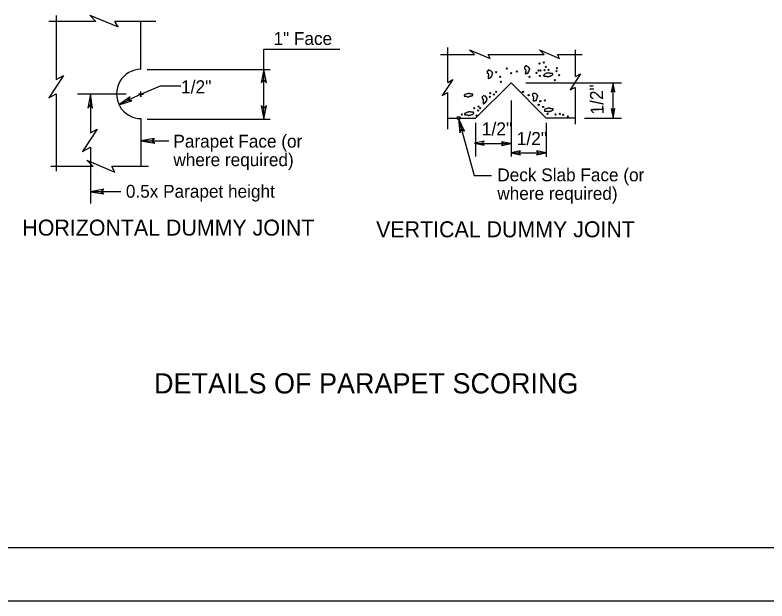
# Model space of a CAD drawing. Extents: x 499999.87 to 500002.82, y 499999.96 to 500001.79.
# Drawn here: x 500001.638 to 500002.224, y 499999.958 to 500000.415 of the extents above; entities that cross this region are included whole.
import ezdxf

# ---------------------------------------------------------------- set-up
doc = ezdxf.new("R2010")
doc.units = 0
doc.layers.add('1', color=7, linetype='Continuous')
doc.layers.add('50', color=7, linetype='Continuous')

msp = doc.modelspace()

# ---------------------------------------------------------------- linework, layer by layer
at = {"layer": '1'}
for p, q in [((500001.66995, 500000.4147), (500001.66995, 500000.36483)), ((500001.70112, 500000.4101), (500001.66437, 500000.4101)), ((500001.7477, 500000.4101), (500001.71588, 500000.4101)), ((500001.73622, 500000.3727), (500001.73622, 500000.4101)), ((500001.97539, 500000.36253), (500001.97539, 500000.38976)), ((500001.96982, 500000.38419), (500001.99639, 500000.38419)), ((500002.00689, 500000.38419), (500002.05052, 500000.38419)), ((500002.06102, 500000.38419), (500002.08038, 500000.38419)), ((500002.07513, 500000.36713), (500002.07513, 500000.3878)), ((500001.74114, 500000.3727), (500001.83694, 500000.3727)), ((500001.83202, 500000.33399), (500001.83202, 500000.3727)), ((500001.73622, 500000.35335), (500001.75131, 500000.35991)), ((500001.75131, 500000.35991), (500001.76739, 500000.35991)), ((500001.99705, 500000.33465), (500002.02493, 500000.3622)), ((500002.05217, 500000.33465), (500002.02493, 500000.3622)), ((500002.03642, 500000.3622), (500002.11089, 500000.3622)), ((500002.10433, 500000.33465), (500002.10433, 500000.3622)), ((500001.66995, 500000.35367), (500001.66995, 500000.29331)), ((500001.72474, 500000.35335), (500001.68668, 500000.35335)), ((500001.69685, 500000.35335), (500001.69685, 500000.32316)), ((500001.73622, 500000.35335), (500001.71883, 500000.34514)), ((500001.73819, 500000.35335), (500001.73425, 500000.35335)), ((500001.73622, 500000.35138), (500001.73622, 500000.35531)), ((500001.73622, 500000.35335), (500001.73622, 500000.35138)), ((500001.73622, 500000.35335), (500001.73819, 500000.35335)), ((500001.97539, 500000.32612), (500001.97539, 500000.35466)), ((500002.07513, 500000.33005), (500002.07513, 500000.35827)), ((500002.02493, 500000.34843), (500002.02493, 500000.30479)), ((500001.73622, 500000.33399), (500001.73622, 500000.29692)), ((500001.74114, 500000.33399), (500001.83694, 500000.33399)), ((500001.97539, 500000.33465), (500001.99705, 500000.33465)), ((500001.98392, 500000.33432), (500001.99606, 500000.29003)), ((500001.99705, 500000.33104), (500001.99705, 500000.30479)), ((500002.07513, 500000.33465), (500002.05217, 500000.33465)), ((500002.05217, 500000.33104), (500002.05217, 500000.30446)), ((500002.08202, 500000.33465), (500002.11089, 500000.33465)), ((500001.69685, 500000.31201), (500001.69685, 500000.26804)), ((500001.7372, 500000.31693), (500001.75787, 500000.31693)), ((500001.99705, 500000.31496), (500002.02493, 500000.31496)), ((500002.02493, 500000.30774), (500002.05217, 500000.30774)), ((500001.69882, 500000.29692), (500001.66601, 500000.29692)), ((500001.74213, 500000.29692), (500001.71358, 500000.29692)), ((500001.99606, 500000.29003), (500002.00951, 500000.29003)), ((500001.72047, 500000.27723), (500001.69685, 500000.27723)), ((500000.03314, 500000), (500002.78314, 500000)), ((499999.86647, 499999.95833), (500002.8248, 499999.95833))]:
    msp.add_line(p, q, dxfattribs=at)
for points in [[(500001.70112, 500000.4101), (500001.69619, 500000.41503), (500001.7185, 500000.40584), (500001.71588, 500000.4101)], [(500001.83202, 500000.3727), (500001.83202, 500000.38845), (500001.8914, 500000.38845)], [(500001.99639, 500000.38419), (500001.99245, 500000.3878), (500002.00853, 500000.38123), (500002.00689, 500000.38419)], [(500002.05052, 500000.38419), (500002.04692, 500000.3878), (500002.06266, 500000.38123), (500002.06102, 500000.38419)], [(500002.00623, 500000.37172), (500002.00623, 500000.37139), (500002.00623, 500000.37139), (500002.00623, 500000.37106), (500002.00623, 500000.37073), (500002.00623, 500000.37041), (500002.00623, 500000.37041), (500002.00623, 500000.37008), (500002.00623, 500000.36975), (500002.00656, 500000.36975), (500002.00689, 500000.36975), (500002.00689, 500000.36942), (500002.00689, 500000.36909), (500002.00722, 500000.36909), (500002.00722, 500000.36877), (500002.00722, 500000.36877), (500002.00722, 500000.36844), (500002.00722, 500000.36811), (500002.00722, 500000.36811), (500002.00722, 500000.36778), (500002.00689, 500000.36778), (500002.00689, 500000.36745), (500002.00689, 500000.36713), (500002.00722, 500000.36713), (500002.00722, 500000.3668), (500002.00689, 500000.3668), (500002.00689, 500000.36647), (500002.00689, 500000.36647), (500002.00689, 500000.36647), (500002.00689, 500000.36614), (500002.00689, 500000.36581), (500002.00689, 500000.36581), (500002.00722, 500000.36549), (500002.00755, 500000.36549), (500002.00755, 500000.36581), (500002.00787, 500000.36581), (500002.0082, 500000.36581), (500002.00853, 500000.36614), (500002.00853, 500000.36647), (500002.00886, 500000.36647), (500002.00919, 500000.36647), (500002.00919, 500000.36647), (500002.00919, 500000.3668), (500002.00919, 500000.36713), (500002.00919, 500000.36713), (500002.00951, 500000.36745), (500002.00984, 500000.36745), (500002.01017, 500000.36778), (500002.01017, 500000.36778), (500002.01017, 500000.36811), (500002.01017, 500000.36811), (500002.01017, 500000.36844), (500002.01017, 500000.36877), (500002.01017, 500000.36877), (500002.01017, 500000.36909), (500002.0105, 500000.36942), (500002.0105, 500000.36975), (500002.0105, 500000.36975), (500002.0105, 500000.37008), (500002.01017, 500000.37008), (500002.01017, 500000.37041), (500002.01017, 500000.37041), (500002.00984, 500000.37073), (500002.00951, 500000.37106), (500002.00919, 500000.37139), (500002.00919, 500000.37139), (500002.00886, 500000.37139), (500002.00853, 500000.37172), (500002.00853, 500000.37172), (500002.0082, 500000.37172), (500002.00787, 500000.37205), (500002.00755, 500000.37205), (500002.00755, 500000.37205), (500002.00722, 500000.37205), (500002.00689, 500000.37205), (500002.00689, 500000.37172), (500002.00689, 500000.37172), (500002.00689, 500000.37139), (500002.00689, 500000.37139)], [(500002.03543, 500000.375), (500002.03543, 500000.37467), (500002.03543, 500000.37467), (500002.03543, 500000.37434), (500002.03543, 500000.37402), (500002.03543, 500000.37369), (500002.03543, 500000.37369), (500002.03543, 500000.37336), (500002.03543, 500000.37303), (500002.03543, 500000.37303), (500002.03576, 500000.37303), (500002.03609, 500000.3727), (500002.03609, 500000.37238), (500002.03642, 500000.37238), (500002.03642, 500000.37205), (500002.03642, 500000.37205), (500002.03642, 500000.37172), (500002.03642, 500000.37139), (500002.03642, 500000.37139), (500002.03642, 500000.37106), (500002.03609, 500000.37106), (500002.03609, 500000.37073), (500002.03609, 500000.37073), (500002.03642, 500000.37041), (500002.03642, 500000.37041), (500002.03609, 500000.37041), (500002.03609, 500000.37008), (500002.03576, 500000.37008), (500002.03576, 500000.36975), (500002.03576, 500000.36975), (500002.03576, 500000.36942), (500002.03609, 500000.36942), (500002.03642, 500000.36909), (500002.03642, 500000.36909), (500002.03675, 500000.36942), (500002.03707, 500000.36942), (500002.03707, 500000.36942), (500002.0374, 500000.36975), (500002.03773, 500000.36975), (500002.03806, 500000.36975), (500002.03806, 500000.36975), (500002.03806, 500000.37008), (500002.03806, 500000.37041), (500002.03806, 500000.37041), (500002.03806, 500000.37073), (500002.03839, 500000.37073), (500002.03871, 500000.37073), (500002.03871, 500000.37106), (500002.03904, 500000.37106), (500002.03904, 500000.37139), (500002.03904, 500000.37139), (500002.03904, 500000.37172), (500002.03904, 500000.37205), (500002.03904, 500000.37205), (500002.03904, 500000.37238), (500002.03937, 500000.3727), (500002.03937, 500000.37303), (500002.03937, 500000.37303), (500002.03937, 500000.37336), (500002.03904, 500000.37336), (500002.03904, 500000.37369), (500002.03871, 500000.37369), (500002.03871, 500000.37402), (500002.03839, 500000.37434), (500002.03806, 500000.37467), (500002.03806, 500000.37467), (500002.03806, 500000.37467), (500002.03773, 500000.375), (500002.0374, 500000.375), (500002.03707, 500000.375), (500002.03707, 500000.37533), (500002.03675, 500000.37533), (500002.03642, 500000.37533), (500002.03642, 500000.37533), (500002.03609, 500000.37533), (500002.03609, 500000.375), (500002.03576, 500000.375), (500002.03576, 500000.37467), (500002.03576, 500000.37467)], [(500001.66995, 500000.36483), (500001.67585, 500000.36778), (500001.66437, 500000.35039), (500001.66995, 500000.35367)], [(500001.97539, 500000.36253), (500001.97933, 500000.36483), (500001.97113, 500000.35236), (500001.97539, 500000.35466)], [(500002.05348, 500000.36975), (500002.05315, 500000.36975), (500002.05249, 500000.36975), (500002.05151, 500000.36909), (500002.05118, 500000.36877), (500002.05085, 500000.36877), (500002.05052, 500000.36844), (500002.05052, 500000.36811), (500002.0502, 500000.36811), (500002.0502, 500000.36811), (500002.0502, 500000.36778), (500002.05052, 500000.36745), (500002.05085, 500000.36745), (500002.05118, 500000.36745), (500002.05151, 500000.36745), (500002.05184, 500000.36745), (500002.05249, 500000.36745), (500002.05282, 500000.36745), (500002.05282, 500000.36713), (500002.05282, 500000.36713), (500002.05315, 500000.3668), (500002.05348, 500000.3668), (500002.05381, 500000.36713), (500002.05413, 500000.36713), (500002.05446, 500000.36713), (500002.05446, 500000.36713), (500002.05479, 500000.36745), (500002.05512, 500000.36745), (500002.05512, 500000.36745), (500002.05545, 500000.36745), (500002.0561, 500000.36778), (500002.0561, 500000.36778), (500002.05643, 500000.36778), (500002.05643, 500000.36811), (500002.05676, 500000.36811), (500002.05676, 500000.36811), (500002.05709, 500000.36844), (500002.05741, 500000.36877), (500002.05741, 500000.36877), (500002.05741, 500000.36909), (500002.05709, 500000.36909), (500002.05709, 500000.36942), (500002.05676, 500000.36942), (500002.05643, 500000.36942), (500002.0561, 500000.36942), (500002.05577, 500000.36942), (500002.05545, 500000.36942), (500002.05512, 500000.36975), (500002.05512, 500000.36975), (500002.05479, 500000.36975), (500002.05446, 500000.36975), (500002.05446, 500000.36975), (500002.05446, 500000.36975), (500002.05413, 500000.36975), (500002.05381, 500000.37008), (500002.05381, 500000.36975), (500002.05348, 500000.36975), (500002.05315, 500000.36975), (500002.05282, 500000.36975), (500002.05282, 500000.36975)], [(500002.07513, 500000.36713), (500002.07907, 500000.36909), (500002.07087, 500000.35663), (500002.07513, 500000.35892)], [(500001.99147, 500000.35367), (500001.99114, 500000.35367), (500001.99049, 500000.35367), (500001.9895, 500000.35335), (500001.98885, 500000.35302), (500001.98852, 500000.35269), (500001.98819, 500000.35269), (500001.98819, 500000.35236), (500001.98819, 500000.35236), (500001.98819, 500000.35236), (500001.98819, 500000.35203), (500001.98819, 500000.35171), (500001.98852, 500000.35171), (500001.98885, 500000.35171), (500001.9895, 500000.35171), (500001.98983, 500000.35171), (500001.99049, 500000.35171), (500001.99049, 500000.35171), (500001.99049, 500000.35171), (500001.99081, 500000.35138), (500001.99114, 500000.35105), (500001.99147, 500000.35105), (500001.9918, 500000.35138), (500001.99213, 500000.35171), (500001.99213, 500000.35171), (500001.99245, 500000.35171), (500001.99278, 500000.35171), (500001.99311, 500000.35171), (500001.99311, 500000.35171), (500001.99344, 500000.35171), (500001.99377, 500000.35203), (500001.99409, 500000.35203), (500001.99442, 500000.35203), (500001.99442, 500000.35236), (500001.99475, 500000.35236), (500001.99475, 500000.35236), (500001.99475, 500000.35269), (500001.99508, 500000.35269), (500001.99508, 500000.35302), (500001.99508, 500000.35335), (500001.99475, 500000.35335), (500001.99475, 500000.35335), (500001.99475, 500000.35335), (500001.99442, 500000.35335), (500001.99377, 500000.35335), (500001.99377, 500000.35335), (500001.99344, 500000.35335), (500001.99311, 500000.35367), (500001.99311, 500000.35367), (500001.99278, 500000.35367), (500001.99245, 500000.35367), (500001.99245, 500000.354), (500001.99213, 500000.354), (500001.99213, 500000.354), (500001.9918, 500000.354), (500001.9918, 500000.354), (500001.99147, 500000.354), (500001.99114, 500000.35367), (500001.99081, 500000.35367), (500001.99081, 500000.35367)], [(500002.04167, 500000.354), (500002.04167, 500000.35367), (500002.04167, 500000.35335), (500002.04167, 500000.35335), (500002.04167, 500000.35302), (500002.04167, 500000.35269), (500002.04167, 500000.35236), (500002.04167, 500000.35236), (500002.04167, 500000.35203), (500002.04199, 500000.35171), (500002.04199, 500000.35171), (500002.04199, 500000.35171), (500002.04199, 500000.35138), (500002.04232, 500000.35138), (500002.04232, 500000.35105), (500002.04232, 500000.35072), (500002.04232, 500000.35072), (500002.04232, 500000.35039), (500002.04232, 500000.35007), (500002.04232, 500000.35007), (500002.04199, 500000.35007), (500002.04199, 500000.34974), (500002.04199, 500000.34941), (500002.04232, 500000.34908), (500002.04232, 500000.34908), (500002.04199, 500000.34908), (500002.04199, 500000.34875), (500002.04199, 500000.34875), (500002.04199, 500000.34843), (500002.04199, 500000.34843), (500002.04199, 500000.3481), (500002.04199, 500000.3481), (500002.04232, 500000.3481), (500002.04265, 500000.3481), (500002.04298, 500000.3481), (500002.04298, 500000.3481), (500002.04331, 500000.3481), (500002.04364, 500000.34843), (500002.04364, 500000.34843), (500002.04396, 500000.34843), (500002.04429, 500000.34843), (500002.04462, 500000.34875), (500002.04462, 500000.34908), (500002.04462, 500000.34908), (500002.04462, 500000.34941), (500002.04462, 500000.34974), (500002.04495, 500000.34974), (500002.04528, 500000.35007), (500002.04528, 500000.35007), (500002.04528, 500000.35007), (500002.04528, 500000.35039), (500002.04528, 500000.35072), (500002.04528, 500000.35072), (500002.04528, 500000.35105), (500002.04528, 500000.35138), (500002.0456, 500000.35171), (500002.0456, 500000.35171), (500002.0456, 500000.35203), (500002.0456, 500000.35236), (500002.04528, 500000.35236), (500002.04528, 500000.35236), (500002.04528, 500000.35269), (500002.04495, 500000.35302), (500002.04462, 500000.35335), (500002.04462, 500000.35335), (500002.04429, 500000.35367), (500002.04396, 500000.35367), (500002.04364, 500000.354), (500002.04364, 500000.354), (500002.04331, 500000.354), (500002.04298, 500000.354), (500002.04298, 500000.354), (500002.04265, 500000.354), (500002.04232, 500000.354), (500002.04199, 500000.354), (500002.04199, 500000.354), (500002.04199, 500000.354), (500002.04199, 500000.35367), (500002.04199, 500000.35367)], [(500002.0023, 500000.35171), (500002.0023, 500000.35171), (500002.0023, 500000.35138), (500002.0023, 500000.35105), (500002.0023, 500000.35072), (500002.0023, 500000.35072), (500002.0023, 500000.35039), (500002.0023, 500000.35007), (500002.0023, 500000.35007), (500002.00262, 500000.34974), (500002.00295, 500000.34974), (500002.00295, 500000.34941), (500002.00295, 500000.34908), (500002.00295, 500000.34908), (500002.00295, 500000.34908), (500002.00295, 500000.34875), (500002.00295, 500000.34843), (500002.00295, 500000.34843), (500002.00295, 500000.34843), (500002.00295, 500000.3481), (500002.00295, 500000.3481), (500002.00295, 500000.34777), (500002.00295, 500000.34744), (500002.00295, 500000.34744), (500002.00295, 500000.34711), (500002.00295, 500000.34711), (500002.00295, 500000.34678), (500002.00295, 500000.34678), (500002.00295, 500000.34678), (500002.00295, 500000.34646), (500002.00295, 500000.34613), (500002.00295, 500000.34613), (500002.00295, 500000.3458), (500002.00328, 500000.3458), (500002.00361, 500000.34613), (500002.00361, 500000.34613), (500002.00394, 500000.34613), (500002.00427, 500000.34646), (500002.00427, 500000.34678), (500002.00459, 500000.34678), (500002.00492, 500000.34678), (500002.00525, 500000.34678), (500002.00525, 500000.34711), (500002.00525, 500000.34744), (500002.00525, 500000.34744), (500002.00525, 500000.34777), (500002.00558, 500000.34777), (500002.00591, 500000.3481), (500002.00591, 500000.3481), (500002.00591, 500000.34843), (500002.00591, 500000.34843), (500002.00591, 500000.34843), (500002.00591, 500000.34875), (500002.00591, 500000.34908), (500002.00591, 500000.34908), (500002.00623, 500000.34941), (500002.00623, 500000.34974), (500002.00623, 500000.35007), (500002.00623, 500000.35007), (500002.00591, 500000.35007), (500002.00591, 500000.35039), (500002.00591, 500000.35072), (500002.00558, 500000.35072), (500002.00525, 500000.35105), (500002.00525, 500000.35138), (500002.00492, 500000.35171), (500002.00459, 500000.35171), (500002.00427, 500000.35171), (500002.00427, 500000.35171), (500002.00394, 500000.35171), (500002.00361, 500000.35203), (500002.00361, 500000.35203), (500002.00328, 500000.35203), (500002.00295, 500000.35203), (500002.00295, 500000.35203), (500002.00295, 500000.35171), (500002.00295, 500000.35171), (500002.00295, 500000.35171), (500002.00295, 500000.35171)], [(500002.05381, 500000.34219), (500002.05348, 500000.34219), (500002.05282, 500000.34219), (500002.05184, 500000.34186), (500002.05151, 500000.34154), (500002.05118, 500000.34154), (500002.05085, 500000.34121), (500002.05085, 500000.34088), (500002.05085, 500000.34088), (500002.05085, 500000.34088), (500002.05085, 500000.34055), (500002.05085, 500000.34022), (500002.05118, 500000.34022), (500002.05151, 500000.34022), (500002.05184, 500000.34022), (500002.05217, 500000.34022), (500002.05282, 500000.34022), (500002.05315, 500000.34022), (500002.05315, 500000.34022), (500002.05348, 500000.3399), (500002.05348, 500000.33957), (500002.05381, 500000.33957), (500002.05446, 500000.3399), (500002.05446, 500000.34022), (500002.05479, 500000.34022), (500002.05512, 500000.34022), (500002.05512, 500000.34022), (500002.05545, 500000.34022), (500002.05577, 500000.34022), (500002.0561, 500000.34022), (500002.05643, 500000.34055), (500002.05676, 500000.34055), (500002.05676, 500000.34055), (500002.05676, 500000.34088), (500002.05709, 500000.34088), (500002.05741, 500000.34088), (500002.05774, 500000.34121), (500002.05774, 500000.34154), (500002.05774, 500000.34154), (500002.05774, 500000.34186), (500002.05774, 500000.34186), (500002.05774, 500000.34186), (500002.05709, 500000.34186), (500002.05676, 500000.34186), (500002.05643, 500000.34186), (500002.0561, 500000.34186), (500002.0561, 500000.34186), (500002.05577, 500000.34219), (500002.05545, 500000.34219), (500002.05512, 500000.34219), (500002.05512, 500000.34219), (500002.05512, 500000.34252), (500002.05479, 500000.34252), (500002.05446, 500000.34252), (500002.05446, 500000.34252), (500002.05446, 500000.34252), (500002.05381, 500000.34252), (500002.05348, 500000.34219), (500002.05348, 500000.34219), (500002.05348, 500000.34219)], [(500001.9918, 500000.33924), (500001.99147, 500000.33924), (500001.99081, 500000.33924), (500001.98983, 500000.33891), (500001.9895, 500000.33858), (500001.98885, 500000.33858), (500001.98885, 500000.33825), (500001.98885, 500000.33793), (500001.98852, 500000.33793), (500001.98852, 500000.3376), (500001.98852, 500000.3376), (500001.98885, 500000.33727), (500001.98885, 500000.33727), (500001.9895, 500000.33727), (500001.98983, 500000.33727), (500001.99016, 500000.33727), (500001.99081, 500000.33727), (500001.99114, 500000.33727), (500001.99114, 500000.33694), (500001.99147, 500000.33694), (500001.99147, 500000.33661), (500001.9918, 500000.33661), (500001.99213, 500000.33694), (500001.99245, 500000.33694), (500001.99278, 500000.33694), (500001.99311, 500000.33694), (500001.99311, 500000.33727), (500001.99344, 500000.33727), (500001.99377, 500000.33727), (500001.99377, 500000.33727), (500001.99442, 500000.3376), (500001.99475, 500000.3376), (500001.99475, 500000.3376), (500001.99475, 500000.3376), (500001.99508, 500000.33793), (500001.99541, 500000.33793), (500001.99541, 500000.33825), (500001.99573, 500000.33858), (500001.99573, 500000.33858), (500001.99573, 500000.33891), (500001.99541, 500000.33891), (500001.99541, 500000.33924), (500001.99508, 500000.33924), (500001.99475, 500000.33924), (500001.99442, 500000.33924), (500001.99409, 500000.33924), (500001.99377, 500000.33924), (500001.99377, 500000.33924), (500001.99344, 500000.33924), (500001.99311, 500000.33924), (500001.99311, 500000.33924), (500001.99311, 500000.33957), (500001.99278, 500000.33957), (500001.99245, 500000.33957), (500001.99213, 500000.3399), (500001.99213, 500000.33957), (500001.9918, 500000.33957), (500001.99147, 500000.33924), (500001.99147, 500000.33924), (500001.99147, 500000.33924)], [(500001.69685, 500000.32316), (500001.7021, 500000.32612), (500001.69062, 500000.30873), (500001.69685, 500000.31201)], [(500001.69882, 500000.29692), (500001.6939, 500000.30184), (500001.71588, 500000.29265), (500001.71358, 500000.29692)]]:
    msp.add_lwpolyline(points, dxfattribs=at)
for points in [[(500001.69685, 500000.35335), (500001.69488, 500000.34252), (500001.69685, 500000.34514), (500001.69849, 500000.34252)], [(500001.71883, 500000.34514), (500001.729, 500000.3481), (500001.72605, 500000.34843), (500001.72769, 500000.35138)], [(500001.98392, 500000.33432), (500001.98491, 500000.32316), (500001.98622, 500000.32644), (500001.98852, 500000.32448)], [(500001.73622, 500000.31693), (500001.74705, 500000.31529), (500001.74442, 500000.31693), (500001.74672, 500000.3189)], [(500001.69685, 500000.27723), (500001.70735, 500000.27559), (500001.70472, 500000.27723), (500001.70735, 500000.2792)]]:
    msp.add_lwpolyline(points, close=True, dxfattribs=at)
for centre, radius in [((500002.04701, 500000.37727), 0.000457), ((500002.05039, 500000.37805), 0.000457), ((500002.01317, 500000.37049), 0.000457), ((500002.0215, 500000.37336), 0.000457), ((500002.02931, 500000.37102), 0.000457), ((500002.04467, 500000.36998), 0.000457), ((500002.04623, 500000.3718), 0.000457), ((500002.04779, 500000.3718), 0.000457), ((500002.05091, 500000.37206), 0.000457), ((500002.05195, 500000.37466), 0.000457), ((500002.05404, 500000.37232), 0.000457), ((500002.06028, 500000.37127), 0.000457), ((500002.06055, 500000.37362), 0.000457), ((500002.01629, 500000.36685), 0.000457), ((500002.02488, 500000.36971), 0.000457), ((500002.0392, 500000.36685), 0.000457), ((500002.04727, 500000.36763), 0.000457), ((500002.05898, 500000.36424), 0.000457), ((500002.06237, 500000.36815), 0.000457), ((500002.01681, 500000.36294), 0.000457), ((500002.00851, 500000.35409), 0.000457), ((500002.01136, 500000.35305), 0.000457), ((500002.01317, 500000.35513), 0.000457), ((500002.03415, 500000.35513), 0.000457), ((500002.03854, 500000.35253), 0.000457), ((500002.00825, 500000.35124), 0.000457), ((500002.0476, 500000.34787), 0.000457), ((500002.05117, 500000.34836), 0.000457), ((500001.99608, 500000.34243), 0.000457), ((500001.99919, 500000.34062), 0.000457), ((500001.99945, 500000.34373), 0.000457), ((500002.00074, 500000.34243), 0.000457), ((500002.04631, 500000.34502), 0.000457), ((500002.04987, 500000.34341), 0.000457), ((500002.04987, 500000.34341), 0.000457), ((500001.98389, 500000.33481), 0.00115), ((500001.9865, 500000.33751), 0.000457), ((500001.99789, 500000.33673), 0.000457), ((500002.0533, 500000.33802), 0.000457), ((500002.05952, 500000.33751), 0.000457), ((500002.06288, 500000.33802), 0.000457), ((500002.06547, 500000.33725), 0.000457), ((500002.0691, 500000.33595), 0.000457)]:
    msp.add_circle(centre, radius, dxfattribs=at)
msp.add_arc((500001.7364, 500000.35354), 0.01926, 90, 270.00107, dxfattribs=at)
at = {"layer": '50'}
for points in [[(500001.83202, 500000.3727), (500001.83005, 500000.3622), (500001.83202, 500000.3645), (500001.83399, 500000.3622)], [(500002.10433, 500000.3622), (500002.10302, 500000.35499), (500002.10433, 500000.35663), (500002.10564, 500000.35499)], [(500001.83202, 500000.33399), (500001.83399, 500000.34449), (500001.83202, 500000.34219), (500001.83005, 500000.34449)], [(500002.10433, 500000.33465), (500002.10564, 500000.34219), (500002.10433, 500000.34055), (500002.10302, 500000.34219)], [(500001.99639, 500000.31529), (500002.00394, 500000.31365), (500002.0023, 500000.31529), (500002.00394, 500000.3166)], [(500002.02493, 500000.31496), (500002.01739, 500000.31627), (500002.01903, 500000.31496), (500002.01739, 500000.31332)], [(500002.02493, 500000.30774), (500002.03215, 500000.3061), (500002.03051, 500000.30774), (500002.03215, 500000.30906)], [(500002.05217, 500000.30774), (500002.04462, 500000.30906), (500002.04626, 500000.30774), (500002.04462, 500000.3061)]]:
    msp.add_lwpolyline(points, close=True, dxfattribs=at)

# ---------------------------------------------------------------- texts
at = {"layer": '1'}
for s, height, p in [('Parapet Face (or', 0.0100197, (500001.76148, 500000.31168)), ('where required)', 0.0100197, (500001.76148, 500000.29724)), ('Deck Slab Face (or', 0.0100177, (500002.01411, 500000.28543)), ('0.5x Parapet height', 0.0100197, (500001.72441, 500000.27264)), ('where required)', 0.0100177, (500002.01411, 500000.271)), ('HORIZONTAL DUMMY JOINT', 0.0124606, (500001.6437, 500000.24311)), ('VERTICAL DUMMY JOINT', 0.0124606, (500001.91962, 500000.2418)), ('DETAILS OF PARAPET SCORING', 0.0157402, (500001.74639, 500000.12008))]:
    msp.add_text(s, height=height, dxfattribs=at).set_placement(p)
at = {"layer": '50'}
for s, height, p in [('1" Face', 0.01002, (500001.83957, 500000.39173)), ('1/2"', 0.010171, (500001.76739, 500000.354)), ('1/2"', 0.010171, (500002.00197, 500000.32119)), ('1/2"', 0.010171, (500002.0292, 500000.31365))]:
    msp.add_text(s, height=height, dxfattribs=at).set_placement(p)
msp.add_text('1/2"', height=0.010171, rotation=92.07003, dxfattribs=at).set_placement((500002.09711, 500000.3376))

doc.saveas('drawing.dxf')
